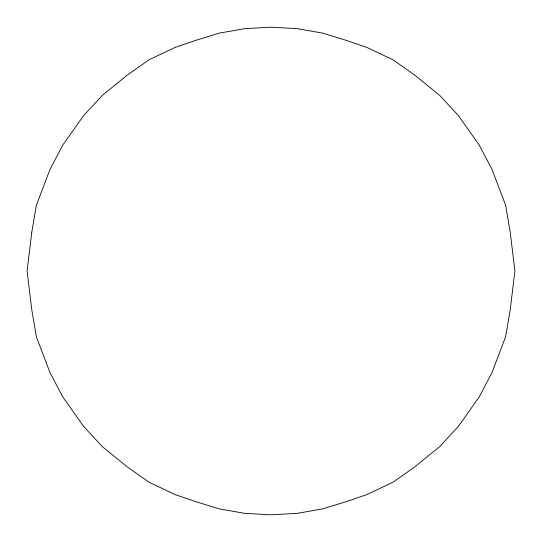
<?xml version="1.0" encoding="UTF-8"?>
<svg xmlns="http://www.w3.org/2000/svg" width="542" height="542" viewBox="0 0 542 542"><rect width="100%" height="100%" fill="white"/><g stroke="black" fill="none" stroke-linecap="round" stroke-linejoin="round"><path stroke-width="0.81" d="M31.788 232.152L27.1 271L31.788 309.848L36.382 336.792L49.993 372.591L62.818 396.995L83.644 426.446L102.384 446.689L127.6 467.136L149.05 482.224L175.181 494.609L195.716 501.628L219.144 508.857L244.564 513.315L271 514.812L297.436 513.315L322.856 508.857L346.284 501.628L366.819 494.609L392.95 482.224L414.4 467.136L439.616 446.689L458.356 426.446L479.182 396.995L492.007 372.591L505.618 336.792L510.212 309.848L514.9 271L510.212 232.152L505.618 205.208L492.007 169.409L479.182 145.005L458.356 115.554L439.616 95.311L414.4 74.864L392.95 59.776L366.819 47.391L346.284 40.372L322.856 33.143L297.436 28.685L271 27.188L244.564 28.685L219.144 33.143L195.716 40.372L175.181 47.391L149.05 59.776L127.6 74.864L102.384 95.311L83.644 115.554L62.818 145.005L49.993 169.409L36.382 205.208L31.788 232.152"/></g></svg>
